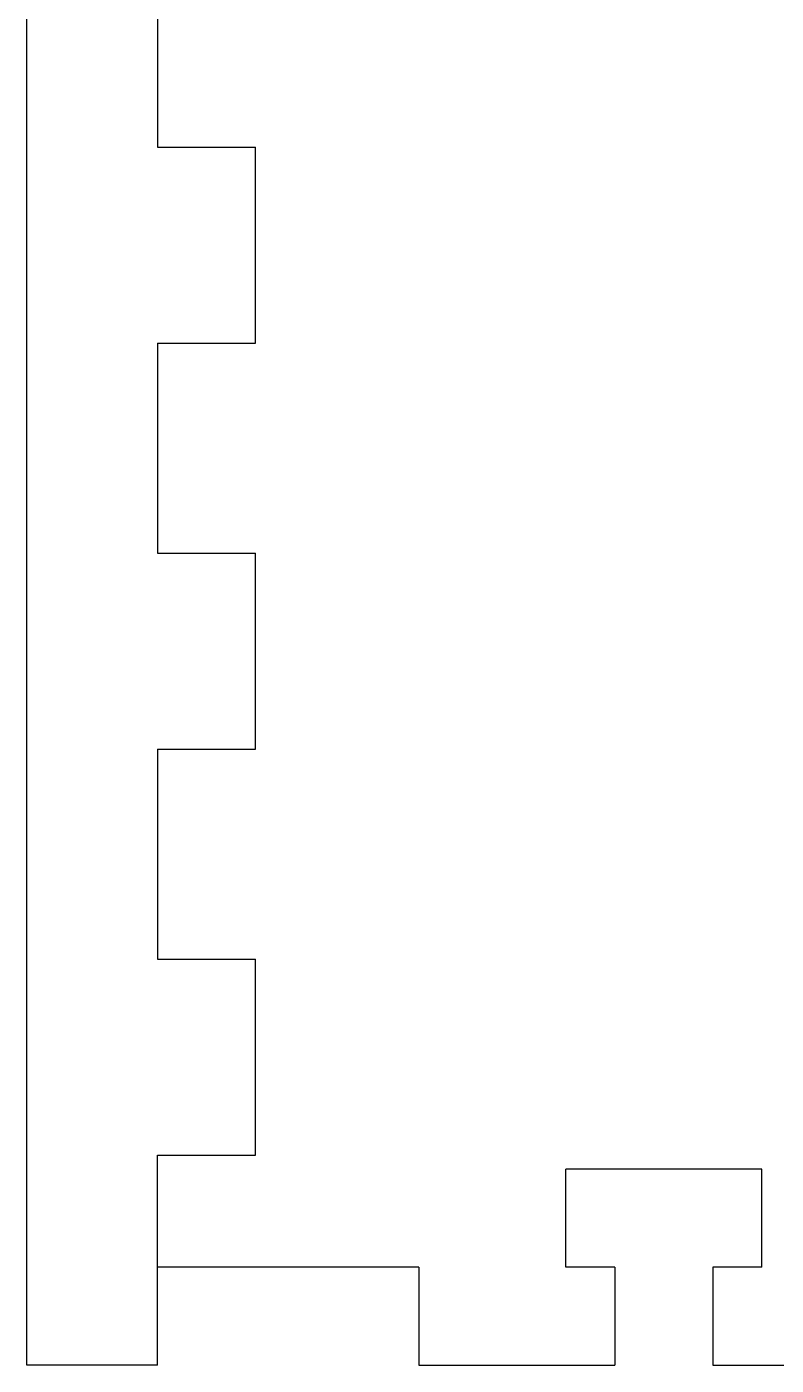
# Model space of a CAD drawing. Header units: millimetres. Extents: x -495 to 17, y 155 to 441.
# Drawn here: x -495.3 to -449.4, y 155.3 to 237.2 of the extents above; entities that cross this region are included whole.
import ezdxf

# ---------------------------------------------------------------- set-up
doc = ezdxf.new("R2010")
doc.units = ezdxf.units.MM

msp = doc.modelspace()

# ---------------------------------------------------------------- linework, layer by layer
at = {"color": 7, "linetype": 'Continuous', "lineweight": 25}
for p, q in [((-495.279, 155.286), (-495.279, 342.286)), ((-487.279, 242.714), (-487.279, 229.857)), ((-487.279, 229.857), (-481.279, 229.857)), ((-481.279, 217.857), (-481.279, 229.857)), ((-487.279, 217.857), (-487.279, 205)), ((-487.279, 217.857), (-481.279, 217.857)), ((-487.279, 205), (-481.279, 205)), ((-481.279, 193), (-481.279, 205)), ((-487.279, 193), (-481.279, 193)), ((-487.279, 193), (-487.279, 180.143)), ((-487.279, 180.143), (-481.279, 180.143)), ((-481.279, 168.143), (-481.279, 180.143)), ((-487.279, 168.143), (-481.279, 168.143)), ((-487.279, 155.286), (-487.279, 168.143)), ((-462.279, 161.286), (-462.279, 167.286)), ((-450.279, 167.286), (-462.279, 167.286)), ((-450.279, 161.286), (-450.279, 167.286)), ((-471.279, 161.286), (-487.279, 161.286)), ((-471.279, 161.286), (-471.279, 155.286)), ((-459.279, 161.286), (-462.279, 161.286)), ((-459.279, 161.286), (-459.279, 155.286)), ((-453.279, 161.286), (-453.279, 155.286)), ((-450.279, 161.286), (-453.279, 161.286)), ((-487.279, 155.286), (-495.279, 155.286)), ((-471.279, 155.286), (-459.279, 155.286)), ((-453.279, 155.286), (-441.279, 155.286))]:
    msp.add_line(p, q, dxfattribs=at)

doc.saveas('drawing.dxf')
